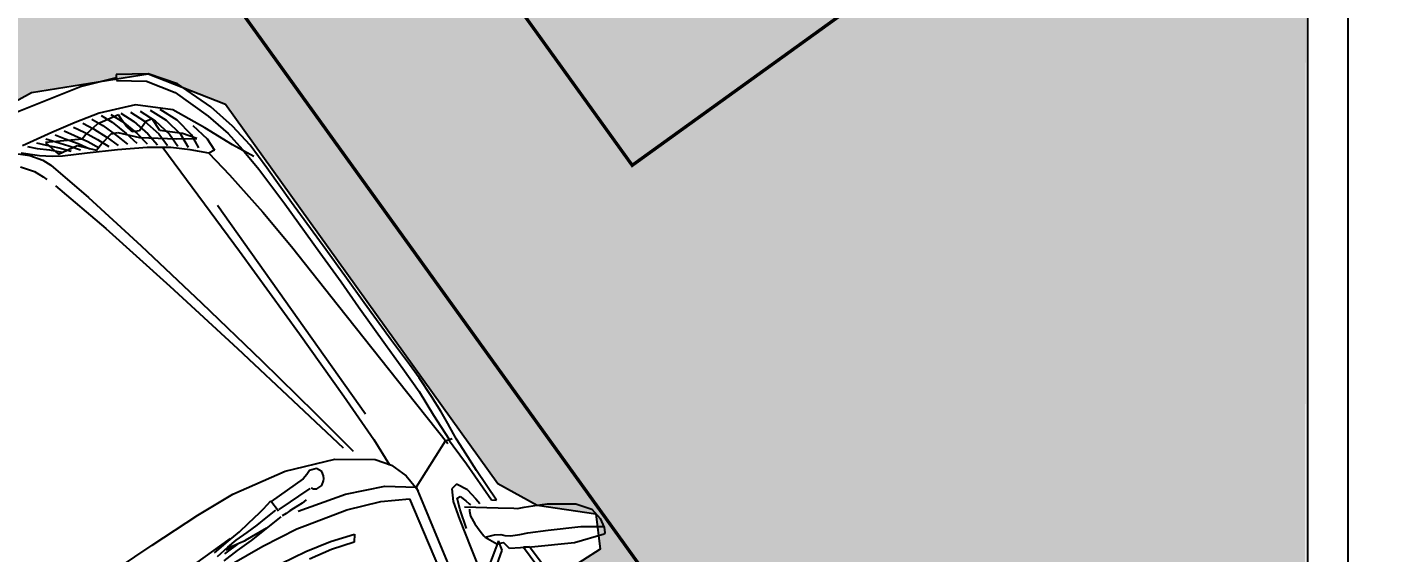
# Model space of a CAD drawing. Header units: millimetres. Extents: x 1170 to 1315, y 90 to 135.
# Drawn here: x 1293.871 to 1295.565, y 128.188 to 128.843 of the extents above; entities that cross this region are included whole.
import ezdxf

# ---------------------------------------------------------------- set-up
doc = ezdxf.new("R2010")
doc.units = ezdxf.units.MM
doc.header["$LTSCALE"] = 20
doc.header["$MEASUREMENT"] = 0
doc.layers.get('DEFPOINTS').update_dxf_attribs({"linetype": 'CONTINUOUS'})
for name, color, linetype in [('COTA', 7, 'CONTINUOUS'), ('Indic_Corte_Vista', 2, 'CONTINUOUS'), ('J-Paredes', 7, 'CONTINUOUS')]:
    doc.layers.add(name, color=color, linetype=linetype)
for name, color, linetype, lineweight in [('E-Cta-W', 7, 'CONTINUOUS', 20), ('E-Pen-C', 4, 'CONTINUOUS', 15), ('E-Pen-G', 3, 'CONTINUOUS', 30)]:
    doc.layers.add(name, color=color, linetype=linetype, lineweight=lineweight)
doc.styles.add('F2', font='ARIALN.TTF')
doc.dimstyles.new('DIMENSION-1', dxfattribs={"dimtxt": 0.145, "dimasz": 0.07, "dimexe": 1, "dimexo": 0, "dimgap": 0.12, "dimtad": 1, "dimzin": 7, "dimdsep": 46, "dimtxsty": 'F2', "dimblk1": 'TRACO', "dimblk2": 'TRACO', "dimsah": 1, "dimcen": 1, "dimse1": 1, "dimse2": 1, "dimclrd": 4, "dimclre": 256, "dimclrt": 4, "dimadec": 8, "dimazin": 0, "dimtfac": 1, "dimtix": 1, "dimtmove": 2, "dimatfit": 3, "dimldrblk": 'TRACO', "dimfxl": 1, "dimtolj": 1, "dimtzin": 0, "dimarcsym": 0})
doc.dimstyles.get("Standard").update_dxf_attribs({"dimtxt": 0.18, "dimasz": 0.18, "dimexe": 0.18, "dimexo": 0.0625, "dimgap": 0.09, "dimtad": 0, "dimtih": 1, "dimtoh": 1, "dimdec": 4, "dimzin": 0, "dimdsep": 46, "dimtxsty": 'Standard', "dimcen": 0.09, "dimadec": 0, "dimazin": 0, "dimtfac": 1, "dimtdec": 4, "dimtofl": 0, "dimtmove": 0, "dimatfit": 3, "dimfxl": 1, "dimtolj": 1, "dimtzin": 0, "dimarcsym": 0})

# ---------------------------------------------------------------- blocks, each defined once
blk = doc.blocks.new('TRACO')
at = {"layer": 'E-Pen-C'}
for p, q in [((0, 1), (0, -1)), ((-1, 0), (1, 0))]:
    blk.add_line(p, q, dxfattribs=at)
at = {"layer": 'E-Pen-G'}
blk.add_line((-0.424, -0.424), (0.424, 0.424), dxfattribs=at)
blk = doc.blocks.new('*D472')
at = {"layer": 'COTA', "color": 4, "linetype": 'Continuous', "lineweight": -2}
blk.add_line((1295.8955, 121.2972), (1295.8955, 131.5507), dxfattribs=at)
at = {"layer": 'DEFPOINTS', "color": 0, "linetype": 'Continuous'}
for p in [(1295.5179, 131.6207), (1295.8955, 131.6207), (1295.5179, 121.2272)]:
    blk.add_point(p, dxfattribs=at)
at = {"layer": 'COTA', "color": 4, "linetype": 'Continuous', "lineweight": -2, "xscale": 0.07, "yscale": 0.07, "zscale": 0.07}
for p, rotation in [((1295.8955, 131.6207), 90), ((1295.8955, 121.2272), 270)]:
    blk.add_blockref('TRACO', p, dxfattribs=dict(at, rotation=rotation))
at = {"layer": 'COTA', "color": 4, "linetype": 'Continuous', "insert": (1295.7014, 126.424), "char_height": 0.145, "attachment_point": 5, "rotation": 90, "style": 'F2'}
blk.add_mtext('\\A1;20.79', dxfattribs=at)

msp = doc.modelspace()

# ---------------------------------------------------------------- hatches: boundary and pattern name
at = {"layer": 'J-Paredes'}
h = msp.add_hatch(dxfattribs=at)
h.set_pattern_fill('AR-HBONE', color=250, scale=0.015, style=0)
h.paths.add_polyline_path([(1293.3546, 130.6887), (1293.4222, 130.7934), (1293.4991, 130.8634), (1293.6957, 131.0309), (1293.876, 131.13), (1294.0216, 131.1533), (1294.118, 131.1155), (1294.4575, 130.6429), (1294.5067, 130.6159), (1294.58, 130.6048), (1294.5851, 130.5609), (1294.5411, 130.5326), (1294.9607, 129.9082), (1295.1821, 129.6649), (1295.2429, 129.4725), (1295.291, 129.3812), (1295.174, 129.2823), (1295.0537, 129.1442), (1294.8357, 129.0331), (1294.6879, 128.9443), (1294.5572, 128.957), (1294.2836, 129.2025), (1294.0307, 129.636), (1293.5757, 130.2205), (1293.3741, 130.5891), (1293.3573, 130.6752)], flags=16)
h.paths.add_polyline_path([(1293.3546, 128.3206), (1293.4222, 128.4252), (1293.4991, 128.4952), (1293.6957, 128.6627), (1293.876, 128.7618), (1294.0216, 128.7852), (1294.118, 128.7473), (1294.4575, 128.2747), (1294.5067, 128.2478), (1294.58, 128.2367), (1294.5851, 128.1928), (1294.5411, 128.1644), (1294.9607, 127.5401), (1295.1821, 127.2967), (1295.2429, 127.1044), (1295.291, 127.0131), (1295.174, 126.9141), (1295.0537, 126.7761), (1294.8357, 126.665), (1294.6879, 126.5761), (1294.5572, 126.5888), (1294.2836, 126.8344), (1294.0307, 127.2678), (1293.5757, 127.8524), (1293.3741, 128.221), (1293.3573, 128.3071)], flags=16)
h.paths.add_polyline_path([(1293.0179, 129.0522), (1293.1679, 129.0522), (1293.1679, 123.0522), (1295.4596, 123.0522), (1295.4679, 131.5457), (1293.0179, 131.5457)])

# ---------------------------------------------------------------- linework, layer by layer
at = {"layer": 'Indic_Corte_Vista', "color": 250}
for p, q in [((1295.4679, 123.2302), (1295.4679, 131.5457)), ((1295.5179, 123.2302), (1295.5179, 131.5457))]:
    msp.add_line(p, q, dxfattribs=at)
at = {"layer": 'J-Paredes', "color": 250, "const_width": 0.00417}
msp.add_lwpolyline([(1293.911, 131.5457), (1293.0183, 130.9029), (1294.6252, 128.6712), (1295.5179, 129.314)], close=True, dxfattribs=at)
msp.add_lwpolyline([(1293.1679, 128.3271), (1294.6252, 126.3031), (1295.5179, 126.9459), (1293.911, 129.1775), (1293.1679, 128.6425)], dxfattribs=at)
at = {"layer": 'J-Paredes', "color": 250}
for points in [[(1293.3546, 128.3206), (1293.4222, 128.4252), (1293.4991, 128.4952), (1293.6957, 128.6627), (1293.876, 128.7618), (1294.0216, 128.7852), (1294.118, 128.7473), (1294.4575, 128.2747), (1294.5067, 128.2478), (1294.58, 128.2367), (1294.5851, 128.1928), (1294.5411, 128.1644), (1294.9607, 127.5401), (1295.1821, 127.2967), (1295.2429, 127.1044), (1295.291, 127.0131), (1295.174, 126.9141)], [(1293.9373, 128.7693), (1293.9822, 128.7808)], [(1294.0216, 128.7852), (1293.9819, 128.7845)], [(1293.9819, 128.7845), (1293.982, 128.7769)], [(1294.0581, 128.7728), (1294.0216, 128.7852)], [(1293.8581, 128.7378), (1293.9373, 128.7693)], [(1293.982, 128.7769), (1294.0195, 128.7762)], [(1294.0195, 128.7762), (1294.0554, 128.7618)], [(1294.0997, 128.744), (1294.0581, 128.7728)], [(1294.006, 128.7468), (1293.9605, 128.7362)], [(1294.0523, 128.7402), (1294.006, 128.7468)], [(1294.0554, 128.7618), (1294.0966, 128.7323)], [(1293.9605, 128.7362), (1293.9306, 128.7246)], [(1293.9515, 128.7286), (1293.965, 128.7208)], [(1293.9846, 128.7342), (1293.9582, 128.7225)], [(1293.963, 128.7335), (1293.9767, 128.7249)], [(1293.9752, 128.7347), (1293.9902, 128.7254)], [(1293.9874, 128.7296), (1293.9846, 128.7342)], [(1293.9874, 128.736), (1294.0036, 128.7259)], [(1293.994, 128.7202), (1293.9874, 128.7296)], [(1293.9996, 128.7373), (1294.017, 128.7264)], [(1294.0118, 128.7385), (1294.0305, 128.7268)], [(1294.0268, 128.7291), (1294.0186, 128.726)], [(1294.024, 128.7398), (1294.0439, 128.7273)], [(1294.0363, 128.7146), (1294.0268, 128.7291)], [(1294.0362, 128.7411), (1294.0574, 128.7278)], [(1294.0922, 128.7181), (1294.0523, 128.7402)], [(1294.0966, 128.7323), (1294.1212, 128.7107)], [(1294.1269, 128.7202), (1294.0997, 128.744)], [(1293.9015, 128.712), (1293.8651, 128.6955)], [(1293.9306, 128.7246), (1293.9015, 128.712)], [(1293.917, 128.714), (1293.9299, 128.7085)], [(1293.9285, 128.7189), (1293.9416, 128.7126)], [(1293.94, 128.7237), (1293.9533, 128.7167)], [(1293.9416, 128.7126), (1293.9583, 128.7033)], [(1293.9582, 128.7225), (1293.9437, 128.7097)], [(1293.9533, 128.7167), (1293.9703, 128.7059)], [(1293.965, 128.7208), (1293.9822, 128.7084)], [(1293.9755, 128.7106), (1293.9839, 128.7121)], [(1293.9767, 128.7249), (1293.9942, 128.711)], [(1293.9839, 128.7121), (1294.0109, 128.706)], [(1293.9902, 128.7254), (1294.0077, 128.7108)], [(1294.0016, 128.7128), (1293.994, 128.7202)], [(1294.0108, 128.7142), (1294.0016, 128.7128)], [(1294.0036, 128.7259), (1294.0212, 128.7106)], [(1294.0186, 128.726), (1294.0108, 128.7142)], [(1294.017, 128.7264), (1294.0348, 128.7104)], [(1294.0305, 128.7268), (1294.0483, 128.7101)], [(1294.0645, 128.7109), (1294.0363, 128.7146)], [(1294.0439, 128.7273), (1294.0619, 128.7099)], [(1294.0574, 128.7278), (1294.0754, 128.7097)], [(1294.0774, 128.7208), (1294.0952, 128.7041)], [(1294.1268, 128.6967), (1294.0922, 128.7181)], [(1294.1489, 128.6964), (1294.1269, 128.7202)], [(1293.871, 128.6946), (1293.8831, 128.6921)], [(1293.8825, 128.6994), (1293.8948, 128.6962)], [(1293.9392, 128.7037), (1293.8935, 128.6995)], [(1293.8935, 128.6995), (1293.9096, 128.6852)], [(1293.894, 128.7043), (1293.9065, 128.7003)], [(1293.8948, 128.6962), (1293.9106, 128.6931)], [(1293.9055, 128.7091), (1293.9182, 128.7044)], [(1293.9065, 128.7003), (1293.9225, 128.6957)], [(1293.9096, 128.6852), (1293.933, 128.6959)], [(1293.9182, 128.7044), (1293.9345, 128.6982)], [(1293.9225, 128.6957), (1293.9372, 128.6904)], [(1293.9299, 128.7085), (1293.9464, 128.7008)], [(1293.933, 128.6959), (1293.9572, 128.6901)], [(1293.9345, 128.6982), (1293.9489, 128.6918)], [(1293.9437, 128.7097), (1293.9392, 128.7037)], [(1293.9464, 128.7008), (1293.9606, 128.6932)], [(1293.9572, 128.6901), (1293.9634, 128.6979)], [(1293.9583, 128.7033), (1293.9724, 128.6946)], [(1293.9634, 128.6979), (1293.9755, 128.7106)], [(1293.9703, 128.7059), (1293.9841, 128.696)], [(1293.9822, 128.7084), (1293.9958, 128.6974)], [(1293.9942, 128.711), (1294.0075, 128.6988)], [(1294.0077, 128.7108), (1294.0203, 128.6978)], [(1294.0109, 128.706), (1294.0575, 128.7044)], [(1294.0212, 128.7106), (1294.0331, 128.6968)], [(1294.0348, 128.7104), (1294.0459, 128.6959)], [(1294.0483, 128.7101), (1294.0587, 128.6949)], [(1294.0575, 128.7044), (1294.0822, 128.7046)], [(1294.0619, 128.7099), (1294.0715, 128.6939)], [(1294.0822, 128.7046), (1294.0645, 128.7109)], [(1294.0754, 128.7097), (1294.0844, 128.693)], [(1294.0952, 128.7041), (1294.1042, 128.6902)], [(1294.1212, 128.7107), (1294.1394, 128.6911)], [(1294.1532, 128.6824), (1294.1268, 128.6967)], [(1294.1696, 128.6679), (1294.1489, 128.6964)], [(1293.8473, 128.6873), (1293.8742, 128.6833)], [(1293.8861, 128.6829), (1293.8631, 128.6865)], [(1293.8742, 128.6833), (1293.8903, 128.6778)], [(1293.8831, 128.6921), (1293.8986, 128.6905)], [(1293.9021, 128.682), (1293.8861, 128.6829)], [(1293.8903, 128.6778), (1293.9003, 128.6713)], [(1293.8986, 128.6905), (1293.9138, 128.6876)], [(1293.9146, 128.6828), (1293.9021, 128.682)], [(1293.9106, 128.6931), (1293.9255, 128.689)], [(1293.9454, 128.6864), (1293.9146, 128.6828)], [(1293.9834, 128.6905), (1293.9454, 128.6864)], [(1294.0202, 128.6935), (1293.9834, 128.6905)], [(1294.0497, 128.6935), (1294.0202, 128.6935)], [(1294.0399, 128.6934), (1294.1353, 128.5641)], [(1294.074, 128.6906), (1294.0497, 128.6935)], [(1294.0972, 128.6862), (1294.074, 128.6906)], [(1294.1042, 128.6902), (1294.0972, 128.6862)], [(1294.0972, 128.6862), (1294.123, 128.6595)], [(1294.1394, 128.6911), (1294.1595, 128.6664)], [(1293.8625, 128.6694), (1293.88, 128.6636)], [(1293.88, 128.6636), (1293.8908, 128.657)], [(1293.9003, 128.6713), (1293.9472, 128.6312)], [(1294.1595, 128.6664), (1294.192, 128.623)], [(1294.2003, 128.6247), (1294.1696, 128.6679)], [(1293.8908, 128.657), (1293.8954, 128.6536)], [(1293.9059, 128.6455), (1293.9687, 128.5923)], [(1294.123, 128.6595), (1294.1645, 128.6128)], [(1293.9472, 128.6312), (1294.0128, 128.571)], [(1294.2927, 128.3612), (1294.1081, 128.6213)], [(1294.1645, 128.6128), (1294.2003, 128.57)], [(1294.192, 128.623), (1294.2357, 128.5626)], [(1294.243, 128.5663), (1294.2003, 128.6247)], [(1293.9687, 128.5923), (1294.0486, 128.5206)], [(1294.0128, 128.571), (1294.088, 128.5)], [(1294.1353, 128.5641), (1294.2102, 128.4612)], [(1294.2003, 128.57), (1294.2589, 128.496)], [(1294.2357, 128.5626), (1294.2622, 128.5258)], [(1294.2691, 128.5307), (1294.243, 128.5663)], [(1294.2622, 128.5258), (1294.2839, 128.495)], [(1294.2911, 128.4999), (1294.2691, 128.5307)], [(1294.0486, 128.5206), (1294.1329, 128.4429)], [(1294.088, 128.5), (1294.1634, 128.4274)], [(1294.2589, 128.496), (1294.3437, 128.3895)], [(1294.2839, 128.495), (1294.3174, 128.448)], [(1294.3251, 128.4529), (1294.2911, 128.4999)], [(1294.2102, 128.4612), (1294.2658, 128.3833)], [(1294.1329, 128.4429), (1294.2091, 128.3716)], [(1294.3174, 128.448), (1294.3393, 128.4181)], [(1294.3473, 128.423), (1294.3251, 128.4529)], [(1294.1634, 128.4274), (1294.2296, 128.3627)], [(1294.3393, 128.4181), (1294.3597, 128.3893)], [(1294.3596, 128.4062), (1294.3473, 128.423)], [(1294.3751, 128.3832), (1294.3596, 128.4062)], [(1294.3437, 128.3895), (1294.3953, 128.3243)], [(1294.3597, 128.3893), (1294.3774, 128.3598)], [(1294.2658, 128.3833), (1294.3029, 128.3293)], [(1294.387, 128.3639), (1294.3751, 128.3832)], [(1294.2091, 128.3716), (1294.2647, 128.3191)], [(1294.2296, 128.3627), (1294.2772, 128.3151)], [(1294.3774, 128.3598), (1294.3965, 128.3303)], [(1294.3951, 128.3493), (1294.387, 128.3639)], [(1294.4022, 128.3365), (1294.3951, 128.3493)], [(1294.3029, 128.3293), (1294.3227, 128.2978)], [(1294.3921, 128.3273), (1294.3558, 128.2702)], [(1294.4008, 128.3302), (1294.3921, 128.3273)], [(1294.3965, 128.3303), (1294.3967, 128.3295)], [(1294.3967, 128.3295), (1294.397, 128.3287)], [(1294.397, 128.3287), (1294.3974, 128.3279)], [(1294.3974, 128.3279), (1294.4021, 128.3217)], [(1294.4021, 128.3217), (1294.4185, 128.299)], [(1294.4061, 128.3297), (1294.4022, 128.3365)], [(1294.4143, 128.3169), (1294.4061, 128.3297)], [(1294.1925, 128.2899), (1294.2543, 128.3048)], [(1294.2543, 128.3048), (1294.3048, 128.3047)], [(1294.3048, 128.3047), (1294.3251, 128.2974)], [(1294.4309, 128.291), (1294.4143, 128.3169)], [(1294.1272, 128.2614), (1294.1925, 128.2899)], [(1294.2229, 128.2909), (1294.2195, 128.2858)], [(1294.2315, 128.2935), (1294.2229, 128.2909)], [(1294.238, 128.2897), (1294.2315, 128.2935)], [(1294.2403, 128.2844), (1294.238, 128.2897)], [(1294.3251, 128.2974), (1294.3434, 128.2842)], [(1294.4185, 128.299), (1294.4497, 128.2543)], [(1294.4559, 128.2537), (1294.4309, 128.291)], [(1294.2151, 128.2804), (1294.175, 128.2523)], [(1294.2195, 128.2858), (1294.2151, 128.2804)], [(1294.2321, 128.2682), (1294.238, 128.2723)], [(1294.238, 128.2723), (1294.2403, 128.2778)], [(1294.2407, 128.2806), (1294.2403, 128.2844)], [(1294.2403, 128.2778), (1294.2407, 128.2806)], [(1294.2675, 128.2615), (1294.3169, 128.2713)], [(1294.3169, 128.2713), (1294.3558, 128.2702)], [(1294.3434, 128.2842), (1294.3586, 128.2656)], [(1294.4062, 128.2738), (1294.4002, 128.2682)], [(1294.4198, 128.2669), (1294.4062, 128.2738)], [(1294.0834, 128.2351), (1294.1272, 128.2614)], [(1294.1991, 128.2517), (1294.2095, 128.2589)], [(1294.2085, 128.2401), (1294.2675, 128.2615)], [(1294.2095, 128.2589), (1294.2236, 128.2684)], [(1294.2188, 128.2541), (1294.2137, 128.2503)], [(1294.2247, 128.2692), (1294.2258, 128.2689)], [(1294.2258, 128.2689), (1294.227, 128.2678)], [(1294.227, 128.2678), (1294.2321, 128.2682)], [(1294.3117, 128.2523), (1294.3474, 128.2554)], [(1294.3474, 128.2554), (1294.4489, 128.0165)], [(1294.3558, 128.2702), (1294.3661, 128.2453)], [(1294.4002, 128.2682), (1294.4021, 128.2522)], [(1294.407, 128.2564), (1294.4108, 128.2583)], [(1294.4107, 128.2417), (1294.407, 128.2564)], [(1294.4108, 128.2583), (1294.4178, 128.253)], [(1294.4198, 128.2669), (1294.425, 128.2614)], [(1294.425, 128.2614), (1294.4302, 128.2557)], [(1294.4302, 128.2557), (1294.4354, 128.2498)], [(1294.4497, 128.2543), (1294.4559, 128.2537)], [(1294.1465, 128.2248), (1294.161, 128.2384)], [(1294.161, 128.2384), (1294.1655, 128.2431)], [(1294.1655, 128.2431), (1294.17, 128.2482)], [(1294.1689, 128.2319), (1294.1808, 128.2416)], [(1294.17, 128.2482), (1294.1744, 128.2529)], [(1294.1744, 128.2529), (1294.1841, 128.2407)], [(1294.1851, 128.2421), (1294.1991, 128.2517)], [(1294.1936, 128.2372), (1294.1889, 128.2342)], [(1294.1982, 128.2404), (1294.1936, 128.2372)], [(1294.2029, 128.2435), (1294.1982, 128.2404)], [(1294.2083, 128.2468), (1294.2029, 128.2435)], [(1294.2137, 128.2503), (1294.2083, 128.2468)], [(1294.2203, 128.2233), (1294.2692, 128.2417)], [(1294.2692, 128.2417), (1294.3117, 128.2523)], [(1294.3661, 128.2453), (1294.3882, 128.1919)], [(1294.4021, 128.2522), (1294.4099, 128.2302)], [(1294.4185, 128.2184), (1294.4107, 128.2417)], [(1294.4159, 128.2455), (1294.458, 128.2444)], [(1294.4178, 128.253), (1294.4221, 128.2493)], [(1294.4221, 128.2493), (1294.4235, 128.2479)], [(1294.4224, 128.2425), (1294.4223, 128.2402)], [(1294.4223, 128.2402), (1294.4237, 128.2338)], [(1294.458, 128.2444), (1294.4774, 128.2439)], [(1294.4774, 128.2439), (1294.4821, 128.2437)], [(1294.4821, 128.2437), (1294.4903, 128.2451)], [(1294.4903, 128.2451), (1294.5067, 128.2478)], [(1294.5067, 128.2478), (1294.5191, 128.2495)], [(1294.5191, 128.2495), (1294.5549, 128.2492)], [(1294.5549, 128.2492), (1294.5747, 128.2425)], [(1294.5747, 128.2425), (1294.5854, 128.2309)], [(1294.0266, 128.198), (1294.0834, 128.2351)], [(1294.1355, 128.2146), (1294.1465, 128.2248)], [(1294.1451, 128.2136), (1294.1575, 128.2226)], [(1294.1869, 128.2331), (1294.1499, 128.2036)], [(1294.1575, 128.2226), (1294.1689, 128.2319)], [(1294.2072, 128.218), (1294.2203, 128.2233)], [(1294.4099, 128.2302), (1294.4238, 128.1945)], [(1294.4237, 128.2338), (1294.4288, 128.2243)], [(1294.4288, 128.2243), (1294.4355, 128.2152)], [(1294.5203, 128.2165), (1294.5613, 128.2209)], [(1294.5613, 128.2209), (1294.5901, 128.2212)], [(1294.5854, 128.2309), (1294.5904, 128.2199)], [(1294.5904, 128.2199), (1294.5909, 128.2137)], [(1294.08, 128.1741), (1294.1243, 128.206)], [(1294.1209, 128.1951), (1294.1314, 128.2039)], [(1294.1213, 128.2027), (1294.1355, 128.2146)], [(1294.1314, 128.2039), (1294.1451, 128.2136)], [(1294.1499, 128.2036), (1294.1328, 128.1912)], [(1294.1345, 128.2001), (1294.1425, 128.2038)], [(1294.1692, 128.2191), (1294.1425, 128.2038)], [(1294.1644, 128.1967), (1294.2072, 128.218)], [(1294.2488, 128.2023), (1294.2789, 128.2115)], [(1294.2789, 128.2115), (1294.2785, 128.2015)], [(1294.4355, 128.2152), (1294.4401, 128.2095)], [(1294.4586, 128.2033), (1294.4395, 128.1529)], [(1294.4401, 128.2095), (1294.4418, 128.2076)], [(1294.4418, 128.2076), (1294.4536, 128.2106)], [(1294.4418, 128.2076), (1294.4562, 128.1994)], [(1294.4536, 128.2106), (1294.4614, 128.211)], [(1294.4632, 128.1915), (1294.4586, 128.2033)], [(1294.4614, 128.211), (1294.4662, 128.2097)], [(1294.4662, 128.2097), (1294.4735, 128.2095)], [(1294.4735, 128.2095), (1294.485, 128.2112)], [(1294.485, 128.2112), (1294.4952, 128.213)], [(1294.4952, 128.213), (1294.5203, 128.2165)], [(1294.5903, 128.2117), (1294.5531, 128.2008)], [(1294.5909, 128.2137), (1294.5903, 128.2117)], [(1293.9629, 128.1552), (1294.0266, 128.198)], [(1294.0865, 128.1515), (1294.1644, 128.1967)], [(1294.1043, 128.1883), (1294.1099, 128.193)], [(1294.1081, 128.1837), (1294.1209, 128.1951)], [(1294.1099, 128.193), (1294.1157, 128.1979)], [(1294.1157, 128.1979), (1294.1213, 128.2027)], [(1294.1328, 128.1912), (1294.1161, 128.1781)], [(1294.1174, 128.1872), (1294.135, 128.2004)], [(1294.119, 128.192), (1294.1265, 128.1965)], [(1294.1265, 128.1965), (1294.1345, 128.2001)], [(1294.1874, 128.1751), (1294.2181, 128.1901)], [(1294.2181, 128.1901), (1294.2488, 128.2023)], [(1294.2503, 128.1925), (1294.2229, 128.1805)], [(1294.2785, 128.2015), (1294.2503, 128.1925)], [(1294.3882, 128.1919), (1294.4093, 128.1415)], [(1294.4238, 128.1945), (1294.4401, 128.1539)], [(1294.4478, 128.1483), (1294.4632, 128.1915)], [(1294.4562, 128.1994), (1294.4647, 128.2011)], [(1294.4723, 128.1935), (1294.4647, 128.2011)], [(1294.4995, 128.1951), (1294.4723, 128.1935)], [(1294.4971, 128.1958), (1294.4895, 128.1952)], [(1294.4895, 128.1952), (1294.555, 128.1073)], [(1294.5624, 128.1085), (1294.4971, 128.1958)], [(1294.5531, 128.2008), (1294.4995, 128.1951)]]:
    msp.add_lwpolyline(points, dxfattribs=at)

# ---------------------------------------------------------------- dimensions: what is measured, and where the dimension line sits
at = {"layer": 'COTA', "color": 7, "linetype": 'Continuous'}
dim = msp.add_linear_dim(base=(1295.8955, 131.6207), p1=(1295.5179, 121.2272), p2=(1295.5179, 131.6207), angle=90, text='20.79', dimstyle='DIMENSION-1', override={"dimadec": 0, "dimfxl": 0.04}, dxfattribs=at)
dim.commit()
dim.dimension.update_dxf_attribs({"geometry": '*D472', "text_midpoint": (1295.7014, 126.424)})

# ---------------------------------------------------------------- leaders
at = {"layer": 'E-Cta-W', "color": 4}
msp.add_leader([(1293.0929, 127.8307), (1294.1418, 132.2048)], dimstyle='Standard', dxfattribs=at)

doc.saveas('drawing.dxf')
